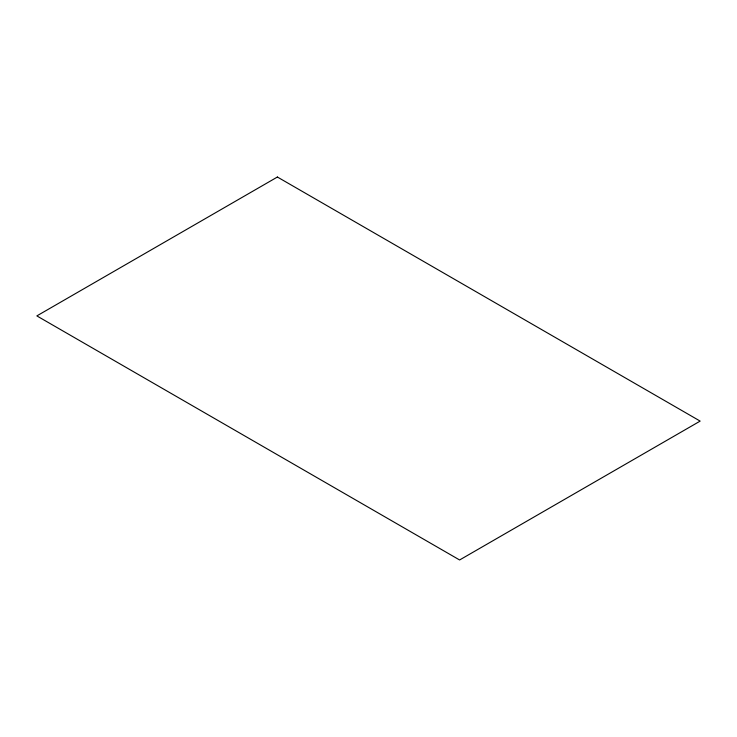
<?xml version="1.0" encoding="UTF-8"?>
<svg xmlns="http://www.w3.org/2000/svg" width="737" height="737" viewBox="0 0 737 737"><rect width="100%" height="100%" fill="white"/><g stroke="black" fill="none" stroke-linecap="round" stroke-linejoin="round"><path stroke-width="1.11" d="M277.388 177.027L36.85 315.897L459.612 559.973L700.15 421.103L277.388 177.027"/></g></svg>
